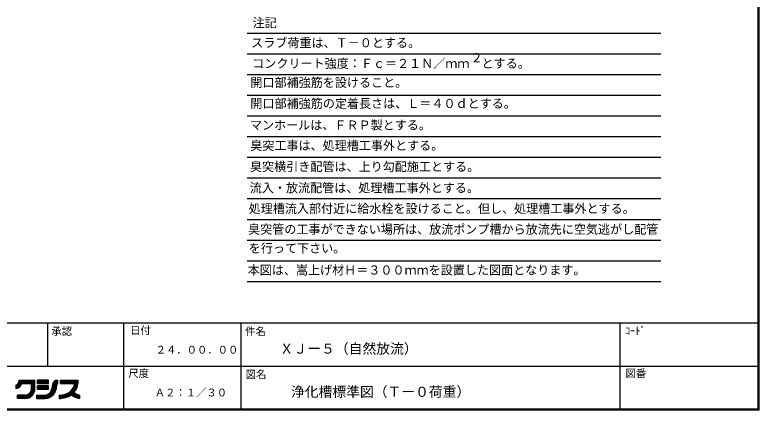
# Model space of a CAD drawing. Units: millimetres, scale not verified. Extents: x -9571 to 7747, y -6704 to 5373.
# Drawn here: x 1271 to 7747, y -6212 to -2775 of the extents above; entities that cross this region are included whole.
import ezdxf
from ezdxf.enums import TextEntityAlignment as Align

# ---------------------------------------------------------------- set-up
doc = ezdxf.new("R2010")
doc.units = ezdxf.units.MM
doc.header["$LTSCALE"] = 30
doc.layers.add('0-1_00クル-フ-0躯体', color=3, linetype='Continuous', lineweight=25)
doc.layers.add('0-7_Axis_waku', color=7, linetype='Continuous', lineweight=25)
doc.styles.add('MS Gothic', font='')
doc.styles.get('MS Gothic').set_extended_font_data('MS Gothic')

msp = doc.modelspace()

# ---------------------------------------------------------------- linework, layer by layer
at = {"layer": '0-1_00クル-フ-0躯体'}
for p, q in [((6892.9, -2935.69), (3292.89, -2935.69)), ((6892.9, -3115.69), (3292.89, -3115.69)), ((6892.9, -3295.69), (3292.89, -3295.69)), ((6892.9, -3475.69), (3292.89, -3475.69)), ((6892.9, -3655.69), (3292.89, -3655.69)), ((6892.9, -3835.7), (3292.89, -3835.7)), ((6892.9, -4015.7), (3292.89, -4015.7)), ((6892.9, -4195.7), (3292.89, -4195.7)), ((6892.9, -4375.7), (3292.89, -4375.7)), ((6892.9, -4555.7), (3292.89, -4555.7)), ((6892.9, -4735.7), (3292.89, -4735.7)), ((6892.9, -4915.7), (3292.89, -4915.7)), ((6892.9, -5095.71), (3292.89, -5095.71))]:
    msp.add_line(p, q, dxfattribs=at)
at = {"layer": '0-7_Axis_waku'}
for p, q in [((7738.94, -6203.45), (7738.94, 5364.55)), ((7739.54, -6204.05), (7739.54, 5365.15)), ((7740.14, -6204.65), (7740.14, 5365.75)), ((7740.74, -6205.25), (7740.74, 5366.35)), ((7741.34, -6205.85), (7741.34, 5366.95)), ((7741.94, -6206.45), (7741.94, 5367.55)), ((7742.54, -6207.05), (7742.54, 5368.15)), ((7743.14, -6207.65), (7743.14, 5368.75)), ((7743.74, -6208.25), (7743.74, 5369.35)), ((7744.34, -6208.85), (7744.34, 5369.95)), ((7744.94, -6209.45), (7744.94, 5370.55)), ((7745.54, -6210.05), (7745.54, 5371.15)), ((7746.14, -6210.65), (7746.14, 5371.75)), ((7746.74, -6211.25), (7746.74, 5372.35)), ((7747.34, -6211.85), (7747.34, 5372.95)), ((-8431.06, -5453.45), (7738.94, -5453.45)), ((1558.93, -5828.45), (1558.93, -5453.45)), ((2218.94, -6203.45), (2218.94, -5453.45)), ((3238.94, -6203.45), (3238.94, -5453.45)), ((6538.94, -6203.45), (6538.94, -5453.45)), ((-421.06, -5828.45), (7738.94, -5828.45)), ((1306.92, -6013.69), (1306.92, -5950.27)), ((1307.28, -5952.53), (1445.84, -5952.53)), ((1307.32, -5950.27), (1445.84, -5950.27)), ((1312.92, -6008.81), (1312.92, -5950.27)), ((1318.92, -6002.41), (1318.92, -5950.27)), ((1324.93, -5993.84), (1324.93, -5950.27)), ((1330.92, -5981.33), (1330.92, -5950.27)), ((1336.92, -5979.43), (1336.92, -5950.27)), ((1342.93, -5979.43), (1342.93, -5950.27)), ((1348.93, -5979.43), (1348.93, -5950.27)), ((1354.93, -5979.43), (1354.93, -5950.27)), ((1360.93, -5979.43), (1360.93, -5950.27)), ((1366.93, -5979.43), (1366.93, -5950.27)), ((1372.93, -5979.43), (1372.93, -5950.27)), ((1378.93, -5979.43), (1378.93, -5950.27)), ((1384.93, -5979.43), (1384.93, -5950.27)), ((1390.93, -5979.43), (1390.93, -5950.27)), ((1396.93, -5979.43), (1396.93, -5950.27)), ((1402.93, -5979.43), (1402.93, -5950.27)), ((1408.93, -5979.43), (1408.93, -5950.27)), ((1414.93, -5979.43), (1414.93, -5950.27)), ((1420.93, -6084.29), (1420.93, -5950.27)), ((1426.93, -6077.48), (1426.93, -5950.27)), ((1432.93, -6068.89), (1432.93, -5950.27)), ((1438.93, -6057.21), (1438.93, -5950.27)), ((1444.94, -6035.66), (1444.94, -5950.27)), ((1445.84, -6023.17), (1445.84, -5950.27)), ((1467.7, -5952.53), (1562.47, -5952.53)), ((1468.93, -5979.43), (1468.93, -5950.27)), ((1474.93, -5979.43), (1474.93, -5950.27)), ((1480.93, -5979.43), (1480.93, -5950.27)), ((1486.93, -5979.43), (1486.93, -5950.27)), ((1492.93, -5979.43), (1492.93, -5950.27)), ((1498.93, -5979.43), (1498.93, -5950.27)), ((1504.93, -5979.43), (1504.93, -5950.27)), ((1510.93, -5979.43), (1510.93, -5950.27)), ((1516.93, -5979.43), (1516.93, -5950.27)), ((1522.93, -5979.43), (1522.93, -5950.27)), ((1528.93, -5979.43), (1528.93, -5950.27)), ((1534.93, -5979.43), (1534.93, -5950.27)), ((1540.94, -5979.43), (1540.94, -5950.27)), ((1546.93, -5979.43), (1546.93, -5950.27)), ((1552.94, -5979.43), (1552.94, -5950.27)), ((1558.94, -5979.43), (1558.94, -5950.27)), ((1618.94, -5957.26), (1618.94, -6057.47)), ((1624.94, -5954.02), (1624.94, -6045.38)), ((1628.78, -5952.53), (1642.66, -5952.53)), ((1630.94, -5951.87), (1630.94, -6028)), ((1636.95, -5950.64), (1636.95, -5984.97)), ((1642.66, -5950.27), (1642.66, -5979.43)), ((1664.53, -5950.27), (1664.53, -5979.43)), ((1664.53, -5952.53), (1817.62, -5952.53)), ((1666.92, -5979.43), (1666.92, -5950.27)), ((1672.92, -5979.43), (1672.92, -5950.27)), ((1678.92, -5979.43), (1678.92, -5950.27)), ((1684.92, -5979.43), (1684.92, -5950.27)), ((1690.92, -5979.43), (1690.92, -5950.27)), ((1696.92, -5979.43), (1696.92, -5950.27)), ((1702.92, -5979.43), (1702.92, -5950.27)), ((1708.92, -5979.43), (1708.92, -5950.27)), ((1714.92, -5979.43), (1714.92, -5950.27)), ((1720.92, -5979.43), (1720.92, -5950.27)), ((1726.93, -5979.43), (1726.93, -5950.27)), ((1732.93, -5979.43), (1732.93, -5950.27)), ((1738.93, -5979.43), (1738.93, -5950.27)), ((1744.93, -5979.43), (1744.93, -5950.27)), ((1750.93, -5979.43), (1750.93, -5950.27)), ((1756.93, -5979.43), (1756.93, -5950.27)), ((1762.93, -5979.43), (1762.93, -5950.27)), ((1768.93, -5979.43), (1768.93, -5950.27)), ((1774.93, -5979.43), (1774.93, -5950.27)), ((1780.93, -5979.43), (1780.93, -5950.27)), ((1786.93, -5979.43), (1786.93, -5950.27)), ((1792.93, -6049.38), (1792.93, -5950.27)), ((1798.93, -6040.9), (1798.93, -5950.27)), ((1804.93, -6030.58), (1804.93, -5950.27)), ((1810.93, -6016.93), (1810.93, -5950.27)), ((1278.17, -5994.01), (1278.17, -6023.17)), ((1278.17, -5994.53), (1324.5, -5994.53)), ((1278.17, -6000.53), (1320.41, -6000.53)), ((1278.17, -6006.53), (1315.25, -6006.53)), ((1278.17, -6012.53), (1308.5, -6012.53)), ((1278.17, -6018.53), (1298.63, -6018.53)), ((1282.92, -6022.93), (1282.92, -5993.42)), ((1288.92, -6021.92), (1288.92, -5990.92)), ((1292.29, -5988.53), (1327.81, -5988.53)), ((1294.92, -6020.09), (1294.92, -5986.06)), ((1297.85, -5982.53), (1330.46, -5982.53)), ((1300.92, -6017.39), (1300.92, -5977.61)), ((1301.48, -5976.53), (1445.84, -5976.53)), ((1304, -5970.53), (1445.84, -5970.53)), ((1305.73, -5964.53), (1445.84, -5964.53)), ((1306.8, -5958.53), (1445.84, -5958.53)), ((1331.61, -5979.43), (1416.67, -5979.43)), ((1416.67, -6023.17), (1416.67, -5979.43)), ((1416.67, -5982.53), (1445.84, -5982.53)), ((1416.67, -5988.53), (1445.84, -5988.53)), ((1416.67, -5994.53), (1445.84, -5994.53)), ((1416.67, -6000.53), (1445.84, -6000.53)), ((1416.67, -6006.53), (1445.84, -6006.53)), ((1416.67, -6012.53), (1445.84, -6012.53)), ((1416.67, -6018.53), (1445.84, -6018.53)), ((1467.7, -5958.53), (1562.47, -5958.53)), ((1467.7, -5964.53), (1562.47, -5964.53)), ((1467.7, -5970.53), (1562.47, -5970.53)), ((1467.7, -5976.53), (1562.47, -5976.53)), ((1467.7, -6006.53), (1562.47, -6006.53)), ((1467.7, -6012.53), (1562.47, -6012.53)), ((1467.7, -6018.53), (1562.47, -6018.53)), ((1468.93, -6030.46), (1468.93, -6001.3)), ((1474.93, -6030.46), (1474.93, -6001.3)), ((1480.93, -6030.46), (1480.93, -6001.3)), ((1486.93, -6030.46), (1486.93, -6001.3)), ((1492.93, -6030.46), (1492.93, -6001.3)), ((1498.93, -6030.46), (1498.93, -6001.3)), ((1504.93, -6030.46), (1504.93, -6001.3)), ((1510.93, -6030.46), (1510.93, -6001.3)), ((1516.93, -6030.46), (1516.93, -6001.3)), ((1522.93, -6030.46), (1522.93, -6001.3)), ((1528.93, -6030.46), (1528.93, -6001.3)), ((1534.93, -6030.46), (1534.93, -6001.3)), ((1540.94, -6030.46), (1540.94, -6001.3)), ((1546.93, -6030.46), (1546.93, -6001.3)), ((1552.94, -6030.46), (1552.94, -6001.3)), ((1558.94, -6030.46), (1558.94, -6001.3)), ((1596.29, -6018.53), (1633.09, -6018.53)), ((1597.44, -6012.53), (1634.08, -6012.53)), ((1598.25, -6006.53), (1634.78, -6006.53)), ((1598.74, -6000.53), (1635.21, -6000.53)), ((1598.93, -5994.53), (1635.37, -5994.53)), ((1599.27, -5988.53), (1635.91, -5988.53)), ((1600.46, -5982.53), (1638.17, -5982.53)), ((1600.94, -5980.88), (1600.94, -6081.37)), ((1602.57, -5976.53), (1642.66, -5976.53)), ((1605.76, -5970.53), (1642.66, -5970.53)), ((1606.94, -5969.39), (1606.94, -6074.78)), ((1610.35, -5964.53), (1642.66, -5964.53)), ((1612.94, -5961.92), (1612.94, -6066.97)), ((1617.08, -5958.53), (1642.66, -5958.53)), ((1664.53, -5958.53), (1817.62, -5958.53)), ((1664.53, -5964.53), (1817.62, -5964.53)), ((1664.53, -5970.53), (1817.62, -5970.53)), ((1664.53, -5976.53), (1817.58, -5976.53)), ((1664.53, -5979.43), (1788.46, -5979.43)), ((1778.45, -6018.53), (1810.34, -6018.53)), ((1780.93, -6091), (1780.93, -6013.51)), ((1781.37, -6012.53), (1812.43, -6012.53)), ((1783.75, -6006.53), (1814.17, -6006.53)), ((1785.63, -6000.53), (1815.53, -6000.53)), ((1786.93, -6094.31), (1786.93, -5994.98)), ((1787.02, -5994.53), (1816.56, -5994.53)), ((1787.94, -5988.53), (1817.24, -5988.53)), ((1788.4, -5982.53), (1817.58, -5982.53)), ((1292.74, -6081.49), (1292.74, -6110.65)), ((1358.35, -6081.49), (1292.74, -6081.49)), ((1292.74, -6084.53), (1420.7, -6084.53)), ((1294.92, -6110.65), (1294.92, -6081.49)), ((1300.92, -6110.65), (1300.92, -6081.49)), ((1306.92, -6110.65), (1306.92, -6081.49)), ((1312.92, -6110.65), (1312.92, -6081.49)), ((1318.92, -6110.65), (1318.92, -6081.49)), ((1324.93, -6110.65), (1324.93, -6081.49)), ((1330.92, -6110.65), (1330.92, -6081.49)), ((1336.92, -6110.65), (1336.92, -6081.49)), ((1342.93, -6110.65), (1342.93, -6081.49)), ((1348.93, -6110.65), (1348.93, -6081.49)), ((1354.93, -6110.65), (1354.93, -6081.49)), ((1360.93, -6110.61), (1360.93, -6081.43)), ((1366.93, -6110.23), (1366.93, -6080.85)), ((1372.93, -6109.42), (1372.93, -6079.64)), ((1376.69, -6078.53), (1426.09, -6078.53)), ((1378.93, -6108.19), (1378.93, -6077.74)), ((1384.93, -6106.51), (1384.93, -6075.08)), ((1389.41, -6072.53), (1430.58, -6072.53)), ((1390.93, -6104.36), (1390.93, -6071.54)), ((1396.93, -6101.68), (1396.93, -6066.91)), ((1397.35, -6066.53), (1434.33, -6066.53)), ((1402.93, -6098.44), (1402.93, -6060.77)), ((1403.13, -6060.53), (1437.45, -6060.53)), ((1407.52, -6054.53), (1440.02, -6054.53)), ((1408.93, -6094.54), (1408.93, -6052.2)), ((1410.87, -6048.53), (1442.08, -6048.53)), ((1413.36, -6042.53), (1443.66, -6042.53)), ((1414.93, -6089.89), (1414.93, -6048.53)), ((1415.12, -6036.53), (1444.81, -6036.53)), ((1416.21, -6030.53), (1445.52, -6030.53)), ((1416.66, -6024.53), (1445.82, -6024.53)), ((1460.42, -6081.49), (1460.42, -6110.65)), ((1460.42, -6081.49), (1533.31, -6081.49)), ((1460.42, -6084.53), (1597.67, -6084.53)), ((1462.92, -6081.49), (1462.92, -6110.65)), ((1467.7, -6024.53), (1562.47, -6024.53)), ((1468.93, -6081.49), (1468.93, -6110.65)), ((1474.93, -6081.49), (1474.93, -6110.65)), ((1480.93, -6081.49), (1480.93, -6110.65)), ((1486.93, -6081.49), (1486.93, -6110.65)), ((1492.93, -6081.49), (1492.93, -6110.65)), ((1498.93, -6081.49), (1498.93, -6110.65)), ((1504.93, -6081.49), (1504.93, -6110.65)), ((1510.93, -6081.49), (1510.93, -6110.65)), ((1516.93, -6081.49), (1516.93, -6110.65)), ((1522.93, -6081.49), (1522.93, -6110.65)), ((1528.93, -6081.49), (1528.93, -6110.65)), ((1534.93, -6081.49), (1534.93, -6110.65)), ((1540.94, -6081.49), (1540.94, -6110.65)), ((1546.93, -6079.58), (1546.93, -6109.6)), ((1550.23, -6078.53), (1603.65, -6078.53)), ((1552.94, -6077.48), (1552.94, -6108.47)), ((1558.94, -6074.54), (1558.94, -6106.91)), ((1562.23, -6072.53), (1608.78, -6072.53)), ((1564.94, -6070.66), (1564.94, -6104.91)), ((1570, -6066.53), (1613.25, -6066.53)), ((1570.94, -6065.68), (1570.94, -6102.43)), ((1575.92, -6060.53), (1617.15, -6060.53)), ((1576.94, -6059.35), (1576.94, -6099.46)), ((1580.69, -6054.53), (1620.56, -6054.53)), ((1582.94, -6051.23), (1582.94, -6095.93)), ((1584.62, -6048.53), (1623.54, -6048.53)), ((1587.6, -6042.53), (1626.51, -6042.53)), ((1588.94, -6040.4), (1588.94, -6091.8)), ((1590.58, -6036.53), (1628.35, -6036.53)), ((1593.55, -6030.53), (1630.24, -6030.53)), ((1594.94, -6024.03), (1594.94, -6086.98)), ((1596.53, -6024.53), (1631.82, -6024.53)), ((1657.24, -6081.48), (1657.24, -6110.63)), ((1657.24, -6084.53), (1753.25, -6084.53)), ((1660.92, -6110.6), (1660.92, -6081.44)), ((1666.92, -6110.4), (1666.92, -6081.2)), ((1672.92, -6110.01), (1672.92, -6080.75)), ((1678.92, -6109.43), (1678.92, -6080.08)), ((1684.92, -6108.67), (1684.92, -6079.18)), ((1688.55, -6078.53), (1824.5, -6078.53)), ((1690.92, -6107.71), (1690.92, -6078.06)), ((1696.92, -6106.56), (1696.92, -6076.7)), ((1702.92, -6105.2), (1702.92, -6075.1)), ((1708.92, -6103.64), (1708.92, -6073.23)), ((1710.98, -6072.53), (1808.54, -6072.53)), ((1714.92, -6101.86), (1714.92, -6071.09)), ((1720.92, -6099.85), (1720.92, -6068.66)), ((1725.62, -6066.53), (1796.57, -6066.53)), ((1726.93, -6097.6), (1726.93, -6065.9)), ((1732.93, -6095.11), (1732.93, -6062.79)), ((1736.89, -6060.53), (1786.9, -6060.53)), ((1738.93, -6092.34), (1738.93, -6059.3)), ((1744.93, -6089.29), (1744.93, -6055.35)), ((1746.09, -6054.53), (1788.75, -6054.53)), ((1750.93, -6085.92), (1750.93, -6050.88)), ((1753.8, -6048.53), (1793.58, -6048.53)), ((1756.93, -6082.21), (1756.93, -6045.79)), ((1760.37, -6042.53), (1797.86, -6042.53)), ((1762.93, -6078.89), (1762.93, -6039.92)), ((1766, -6036.53), (1801.64, -6036.53)), ((1768.93, -6083.34), (1768.93, -6033)), ((1770.65, -6084.53), (1832.2, -6084.53)), ((1770.82, -6030.53), (1804.96, -6030.53)), ((1774.93, -6087.36), (1774.93, -6024.57)), ((1774.95, -6024.53), (1807.85, -6024.53)), ((1792.93, -6097.31), (1792.93, -6064.41)), ((1804.93, -6102.53), (1804.93, -6070.87)), ((1810.93, -6102.53), (1810.93, -6073.56)), ((1816.93, -6102.53), (1816.93, -6075.94)), ((1822.93, -6102.53), (1822.93, -6078.03)), ((1828.94, -6102.53), (1828.94, -6079.85)), ((1832.2, -6080.73), (1832.2, -6110.65)), ((1292.74, -6090.53), (1414.16, -6090.53)), ((1292.74, -6096.53), (1406, -6096.53)), ((1292.74, -6102.53), (1395.15, -6102.53)), ((1292.74, -6108.53), (1377.48, -6108.53)), ((1358.35, -6110.65), (1292.74, -6110.65)), ((1460.42, -6090.53), (1590.61, -6090.53)), ((1460.42, -6096.53), (1581.98, -6096.53)), ((1460.42, -6102.53), (1570.72, -6102.53)), ((1460.42, -6108.53), (1552.67, -6108.53)), ((1460.42, -6110.65), (1533.31, -6110.65)), ((1657.24, -6090.53), (1742.56, -6090.53)), ((1657.24, -6096.53), (1729.58, -6096.53)), ((1657.24, -6102.53), (1712.74, -6102.53)), ((1657.24, -6108.53), (1685.85, -6108.53)), ((1780.12, -6090.53), (1832.2, -6090.53)), ((1791.32, -6096.53), (1832.2, -6096.53)), ((1805.08, -6102.53), (1832.2, -6102.53)), ((1823.49, -6108.53), (1832.2, -6108.53)), ((7747.34, -6211.85), (-8439.46, -6211.85)), ((7746.74, -6211.25), (-8438.86, -6211.25)), ((7746.14, -6210.65), (-8438.26, -6210.65)), ((7745.54, -6210.05), (-8437.66, -6210.05)), ((7744.94, -6209.45), (-8437.06, -6209.45)), ((7744.34, -6208.85), (-8436.46, -6208.85)), ((7743.74, -6208.25), (-8435.86, -6208.25)), ((7743.14, -6207.65), (-8435.26, -6207.65)), ((7742.54, -6207.05), (-8434.66, -6207.05)), ((7741.94, -6206.45), (-8434.06, -6206.45)), ((7741.34, -6205.85), (-8433.46, -6205.85)), ((7740.74, -6205.25), (-8432.86, -6205.25)), ((7740.14, -6204.65), (-8432.26, -6204.65)), ((7739.54, -6204.05), (-8431.66, -6204.05)), ((-8431.06, -6203.45), (7738.94, -6203.45))]:
    msp.add_line(p, q, dxfattribs=at)
for points in [[(1467.7, -5950.27), (1467.7, -5979.43), (1562.47, -5979.43), (1562.47, -5950.27)], [(1467.7, -6001.3), (1467.7, -6030.46), (1562.47, -6030.46), (1562.47, -6001.3)]]:
    msp.add_lwpolyline(points, close=True, dxfattribs=at)
msp.add_lwpolyline([(1664.53, -5950.27), (1817.62, -5950.27), (1817.62, -5979.43)], dxfattribs=at)
for centre, radius, start, end in [((1642.66, -5994.01), 43.74, 90, 180), ((1358.35, -6023.17), 87.48, 270, 0), ((1358.35, -6023.17), 58.32, 270, 0)]:
    msp.add_arc(centre, radius, start, end, dxfattribs=at)
for centre, major_axis, ratio, start_param, end_param in [((1278.17, -5950.27), (0, 43.74), 0.6666, 3.1415927, 4.712389), ((1278.17, -5950.27), (0, 72.9), 0.8, 3.1415927, 4.3008723), ((1533.31, -5994.01), (0, 87.48), 0.75, 3.1415927, 4.712389), ((1533.31, -5994.01), (0, 116.64), 0.875, 3.1415927, 4.712389), ((1642.66, -5994.01), (0, 14.58), 0.5, 6.2831853, 7.8539816), ((1657.24, -5979.43), (131.22, 0), 0.7777, 4.712389, 6.2831853), ((1657.24, -5979.43), (160.38, 0), 0.8181, 5.6313905, 6.2831853), ((1657.24, -5979.43), (160.38, 0), 0.8181, 4.712389, 5.4275455), ((1873.52, -5983.87), (-160.38, 0), 0.8181, 0.8054432, 1.3102396), ((1873.52, -5983.87), (-131.22, 0), 0.7777, 0.827744, 1.2504796)]:
    msp.add_ellipse(centre, major_axis=major_axis, ratio=ratio, start_param=start_param, end_param=end_param, dxfattribs=at)

# ---------------------------------------------------------------- texts
at = {"layer": '0-1_00クル-フ-0躯体', "color": 4, "style": 'MS Gothic'}
for s, p in [('注記', (3339.51, -2905.4)), ('スラブ荷重は、Ｔ－０とする。', (3327.19, -3079.78)), ('２', (5236.53, -3209.07)), ('コンクリート強度：Ｆｃ＝２１Ｎ／ｍｍ\u3000とする。', (3336.88, -3259.13)), ('開口部補強筋を設けること。', (3320.5, -3425.42)), ('開口部補強筋の定着長さは、Ｌ＝４０ｄとする。', (3320.5, -3607.45)), ('マンホールは、ＦＲＰ製とする。', (3316.44, -3795.38)), ('臭突工事は、処理槽工事外とする。', (3319, -3973.04)), ('臭突横引き配管は、上り勾配施工とする。', (3316.9, -4156.75)), ('流入・放流配管は、処理槽工事外とする。', (3314.87, -4341.34)), ('処理槽流入部付近に給水栓を設けること。但し、処理槽工事外とする。', (3305.37, -4521.35)), ('臭突管の工事ができない場所は、放流ポンプ槽から放流先に空気逃がし配管', (3300.52, -4701.62)), ('を行って下さい。', (3306.36, -4866.39)), ('本図は、嵩上げ材Ｈ＝３００ｍｍを設置した図面となります。', (3296.61, -5056.12))]:
    msp.add_text(s, height=76.98, dxfattribs=at).set_placement(p, align=Align.BOTTOM_LEFT)
at = {"layer": '0-7_Axis_waku', "style": 'MS Gothic'}
for s, height, p in [('承認', 65.98, (1588.33, -5579.8)), ('日付', 65.98, (2273.14, -5571.32)), ('件名', 65.98, (3274.59, -5579.8)), ('ｺｰﾄﾞ', 65.98, (6579.7, -5575.75)), ('ＸＪー５（自然放流）', 87.98, (3575.75, -5747.67)), ('２４．００．００', 65.98, (2495.87, -5740.41)), ('尺度', 65.98, (2258.08, -5944.97)), ('図名', 65.98, (3279.47, -5954.1)), ('図番', 65.98, (6584.68, -5945.09)), ('Ａ２：１／３０', 65.98, (2487.86, -6112.69)), ('浄化槽標準図（Ｔー０荷重）', 87.98, (3673.7, -6122.67))]:
    msp.add_text(s, height=height, dxfattribs=at).set_placement(p, align=Align.BOTTOM_LEFT)

doc.saveas('drawing.dxf')
